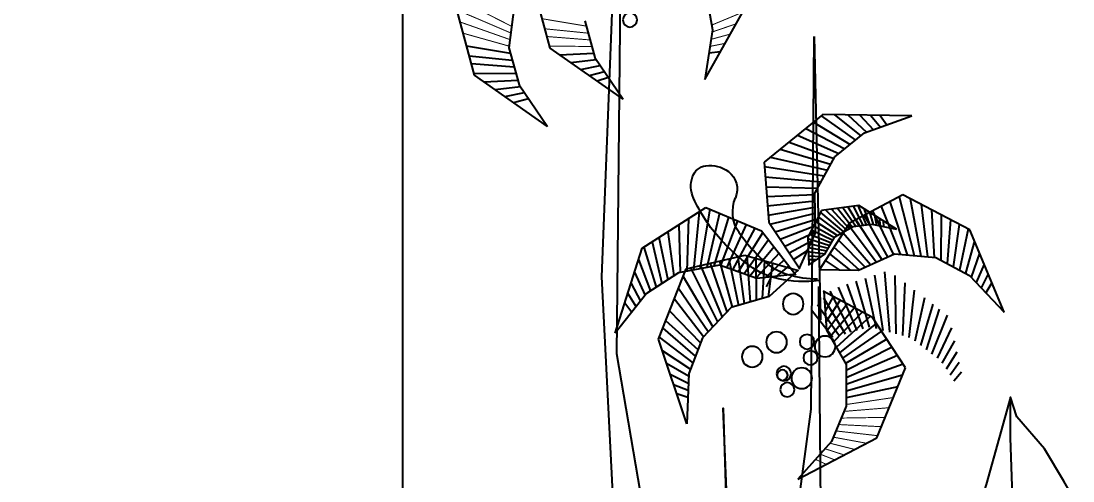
# Model space of a CAD drawing. Header units: inches. Extents: x 452443 to 881249, y 975131 to 1198310.
# Drawn here: x 576951 to 578010, y 1036862 to 1037325 of the extents above; entities that cross this region are included whole.
import ezdxf

# ---------------------------------------------------------------- set-up
doc = ezdxf.new("R2010")
doc.units = ezdxf.units.IN
doc.header["$LTSCALE"] = 3.5
doc.header["$MEASUREMENT"] = 0
for name, color, linetype in [('Netthay_126', 126, 'Continuous'), ('thuocdo', 3, 'Continuous'), ('TREE1', 84, 'Continuous')]:
    doc.layers.add(name, color=color, linetype=linetype)
doc.styles.add('romand', font='romand.shx')
doc.dimstyles.new('TL100', dxfattribs={"dimscale": 100, "dimtxt": 2.5, "dimasz": 2, "dimexe": 2, "dimexo": 1, "dimgap": 1, "dimtad": 1, "dimdec": 0, "dimzin": 0, "dimdsep": 46, "dimtxsty": 'romand', "dimblk": 'ARCHTICK', "dimcen": 2, "dimdle": 2, "dimclrd": 256, "dimclre": 256, "dimclrt": 7, "dimadec": 0, "dimazin": 0, "dimtfac": 0.004, "dimtdec": 0, "dimtmove": 2, "dimatfit": 3, "dimfxl": 1, "dimtolj": 1, "dimtzin": 0, "dimlwd": 20, "dimlwe": 20, "dimarcsym": 1})

# ---------------------------------------------------------------- blocks, each defined once
blk = doc.blocks.new('ELE_TR10')
for p, q in [((2820, 4060), (2757, 10459)), ((2757, 10459), (2980, 4856)), ((3508, 7218), (3710, 7973)), ((1902, 7797), (1832, 7408)), ((1910, 6893), (1460, 7697)), ((3882, 7648), (3935, 7221)), ((4291, 6939), (4493, 7693)), ((3152, 7500), (3047, 7120)), ((1832, 7408), (1910, 6893)), ((781, 7339), (717, 4410)), ((813, 3487), (781, 7339)), ((1749, 7181), (1869, 7165)), ((2754, 6690), (3508, 7218)), ((3935, 7221), (3830, 6840)), ((4374, 7242), (3920, 7166)), ((3047, 7120), (2754, 6690)), ((3295, 7069), (3034, 7100)), ((3408, 7148), (3060, 7167)), ((4346, 7138), (3900, 7094)), ((3105, 6936), (2949, 6976)), ((3195, 6999), (2991, 7037)), ((4296, 6960), (3862, 6955)), ((4323, 7058), (3881, 7024)), ((3023, 6879), (2908, 6917)), ((3537, 6410), (4291, 6939)), ((4191, 6869), (3843, 6887)), ((3830, 6840), (3537, 6410)), ((3978, 6720), (3774, 6758)), ((4078, 6789), (3817, 6821)), ((3888, 6657), (3732, 6697)), ((-228, 6518), (693, 6532)), ((102, 6523), (30, 6425)), ((202, 6524), (98, 6400)), ((311, 6526), (168, 6375)), ((433, 6528), (240, 6350)), ((571, 6530), (300, 6311)), ((693, 6532), (1299, 6039)), ((262, 6342), (-228, 6518)), ((710, 6517), (355, 6267)), ((789, 6454), (411, 6223)), ((570, 6095), (262, 6342)), ((869, 6388), (467, 6177)), ((953, 6320), (526, 6130)), ((1041, 6248), (579, 6079)), ((777, 5718), (570, 6095)), ((1134, 6173), (612, 6019)), ((1235, 6091), (645, 5958)), ((1295, 5994), (678, 5898)), ((1299, 6039), (1251, 5418)), ((1287, 5887), (713, 5835)), ((1279, 5785), (748, 5771)), ((-827, 5339), (-134, 5701)), ((-208, 5662), (-320, 5068)), ((-95, 5680), (-251, 5075)), ((-134, 5701), (416, 5410)), ((767, 5308), (777, 5718)), ((1271, 5685), (777, 5705)), ((-429, 5547), (-456, 5055)), ((-322, 5603), (-388, 5062)), ((0, 5630), (-180, 5082)), ((91, 5582), (-107, 5089)), ((-69, 5347), (320, 5593)), ((269, 5560), (210, 5396)), ((331, 5591), (245, 5392)), ((381, 5584), (280, 5387)), ((433, 5577), (316, 5383)), ((320, 5593), (707, 5540)), ((486, 5570), (353, 5378)), ((542, 5563), (389, 5370)), ((602, 5554), (419, 5353)), ((666, 5546), (449, 5336)), ((1256, 5492), (774, 5575)), ((1264, 5588), (775, 5640)), ((1901, 5571), (1327, 5330)), ((1860, 5554), (1962, 4938)), ((2559, 5150), (1901, 5571)), ((-625, 5445), (-591, 4992)), ((-529, 5494), (-525, 5027)), ((180, 5535), (-35, 5089)), ((266, 5489), (25, 5062)), ((70, 5435), (65, 5375)), ((351, 5445), (83, 5035)), ((112, 5462), (100, 5382)), ((159, 5491), (137, 5389)), ((210, 5523), (174, 5397)), ((717, 5520), (479, 5318)), ((741, 5473), (510, 5301)), ((707, 5540), (848, 5263)), ((1184, 5319), (771, 5448)), ((1238, 5399), (772, 5512)), ((1574, 5434), (1748, 4971)), ((1666, 5472), (1820, 4964)), ((1761, 5512), (1892, 4950)), ((1971, 5527), (2030, 4925)), ((2080, 5457), (2098, 4912)), ((-1179, 4489), (-827, 5339)), ((-807, 5350), (-718, 4924)), ((-717, 5397), (-655, 4958)), ((186, 5399), (-69, 5347)), ((429, 5391), (141, 5008)), ((381, 5374), (186, 5399)), ((568, 5267), (381, 5374)), ((416, 5410), (731, 4925)), ((765, 5427), (541, 5283)), ((787, 5382), (571, 5262)), ((810, 5339), (588, 5234)), ((1134, 5243), (769, 5384)), ((1251, 5418), (930, 4937)), ((1327, 5330), (971, 4875)), ((1395, 5359), (1626, 4927)), ((1484, 5396), (1687, 4949)), ((2181, 5392), (2165, 4900)), ((-873, 5227), (-780, 4891)), ((481, 5310), (199, 4981)), ((531, 5234), (257, 4954)), ((671, 5090), (568, 5267)), ((831, 5296), (604, 5206)), ((848, 5251), (620, 5178)), ((936, 4938), (767, 5308)), ((1092, 5168), (768, 5318)), ((1040, 5102), (802, 5231)), ((848, 5263), (837, 4974)), ((1253, 5236), (1506, 4884)), ((1313, 5312), (1566, 4905)), ((2295, 5321), (2231, 4866)), ((2386, 5263), (2294, 4825)), ((2455, 5217), (2355, 4785)), ((583, 5166), (317, 4927)), ((846, 5203), (636, 5150)), ((844, 5158), (652, 5123)), ((846, 5115), (668, 5094)), ((995, 5035), (850, 5127)), ((1197, 5164), (1446, 4862)), ((2540, 5162), (2414, 4747)), ((2836, 4272), (2559, 5150)), ((-926, 5099), (-839, 4851)), ((-474, 5054), (-823, 4868)), ((-46, 5094), (-474, 5054)), ((326, 4923), (-46, 5094)), ((623, 5091), (410, 4925)), ((667, 5024), (525, 4927)), ((839, 4976), (671, 5090)), ((841, 5073), (706, 5066)), ((839, 5033), (753, 5034)), ((1499, 5079), (943, 4920)), ((1093, 5031), (1290, 4846)), ((1139, 5101), (1384, 4840)), ((1212, 5004), (1257, 4649)), ((1296, 5021), (1320, 4631)), ((1384, 5046), (1381, 4612)), ((1477, 5072), (1442, 4595)), ((2105, 4936), (1499, 5079)), ((1571, 5062), (1504, 4577)), ((1664, 5040), (1565, 4559)), ((1759, 5017), (1628, 4540)), ((2596, 5034), (2473, 4708)), ((-973, 4987), (-892, 4796)), ((57, 4905), (5, 4283)), ((732, 4931), (326, 4923)), ((946, 4925), (1247, 4652)), ((1043, 4968), (1176, 4858)), ((1374, 4837), (1760, 4975)), ((1857, 4994), (1683, 4492)), ((1957, 4971), (1733, 4439)), ((1760, 4975), (2183, 4897)), ((2061, 4946), (1782, 4388)), ((2390, 4209), (2105, 4936)), ((2183, 4897), (2514, 4682)), ((2637, 4902), (2529, 4663)), ((-823, 4868), (-1179, 4489)), ((-1053, 4793), (-992, 4689)), ((-1015, 4886), (-942, 4742)), ((-155, 4791), (-129, 4247)), ((-52, 4869), (-63, 4265)), ((158, 4872), (73, 4301)), ((256, 4840), (143, 4320)), ((351, 4809), (215, 4333)), ((970, 4881), (1374, 4837)), ((1275, 4751), (1225, 4849)), ((2135, 4859), (1829, 4338)), ((2674, 4786), (2576, 4603)), ((2980, 4856), (2852, 2373)), ((-251, 4718), (-195, 4229)), ((178, 4436), (690, 4706)), ((444, 4778), (278, 4316)), ((536, 4748), (340, 4299)), ((621, 4708), (402, 4283)), ((684, 4707), (655, 4302)), ((736, 4755), (717, 2500)), ((2182, 4739), (1877, 4288)), ((2514, 4682), (2836, 4272)), ((2707, 4682), (2622, 4545)), ((-444, 4573), (-317, 4144)), ((-358, 4639), (-258, 4189)), ((437, 4580), (650, 4293)), ((687, 4637), (463, 4266)), ((515, 4613), (661, 4386)), ((748, 4570), (525, 4249)), ((586, 4651), (669, 4500)), ((1247, 4652), (1640, 4537)), ((2226, 4627), (1924, 4238)), ((2737, 4586), (2666, 4488)), ((-590, 4460), (-431, 4056)), ((-510, 4522), (-375, 4099)), ((284, 4492), (585, 4181)), ((365, 4534), (618, 4236)), ((811, 4512), (588, 4232)), ((1640, 4537), (1937, 4225)), ((2276, 4503), (1957, 4172)), ((-161, 3914), (178, 4436)), ((138, 4375), (522, 4070)), ((199, 4447), (554, 4125)), ((2316, 4402), (1984, 4102)), ((-635, 4328), (-487, 4013)), ((86, 4294), (490, 4014)), ((655, 4302), (451, 3947)), ((2345, 4324), (2010, 4034)), ((-666, 4193), (-538, 3963)), ((32, 4212), (457, 3958)), ((1937, 4225), (2078, 3856)), ((2382, 4230), (2035, 3967)), ((2097, 3336), (2390, 4209)), ((-693, 4075), (-581, 3900)), ((-78, 4042), (451, 3812)), ((-22, 4128), (451, 3885)), ((2351, 4094), (2060, 3902)), ((2342, 1258), (2820, 4060)), ((-717, 3968), (-621, 3838)), ((135, 3192), (-161, 3914)), ((-137, 3952), (451, 3742)), ((451, 3947), (452, 3517)), ((2307, 3963), (2079, 3832)), ((-739, 3870), (-661, 3778)), ((-130, 3838), (452, 3672)), ((2078, 3856), (2097, 3336)), ((2269, 3847), (2082, 3756)), ((-81, 3718), (452, 3603)), ((2234, 3743), (2084, 3682)), ((2202, 3648), (2087, 3610)), ((452, 3517), (604, 3153)), ((1004, 2054), (813, 3487)), ((950, 2763), (135, 3192)), ((604, 3153), (950, 2763))]:
    blk.add_line(p, q)
at = {"const_width": 10}
for points in [[(4464, 7727), (3908, 7444)], [(4472, 7613), (3916, 7375)], [(1519, 7590), (1841, 7456)], [(3591, 7522), (3137, 7446)], [(1587, 7470), (1835, 7385)], [(3563, 7418), (3117, 7373)], [(4438, 7488), (3925, 7307)], [(1646, 7364), (1847, 7309)], [(3540, 7338), (3098, 7303)], [(4407, 7372), (3933, 7239)], [(1700, 7268), (1858, 7236)], [(3513, 7240), (3079, 7235)], [(-35, 3607), (452, 3535)], [(8, 3502), (474, 3464)], [(49, 3402), (503, 3395)], [(88, 3306), (531, 3328)], [(127, 3213), (558, 3262)], [(243, 3135), (586, 3198)], [(365, 3071), (620, 3135)], [(473, 3014), (671, 3078)], [(570, 2963), (720, 3022)], [(658, 2917), (768, 2968)]]:
    blk.add_lwpolyline(points, dxfattribs=at)
blk.add_lwpolyline([(1567, -251), (1645, 1644), (1722, 3499), (1606, -289)])
for centre, radius in [((2685, 7509), 73), ((999, 4574), 107), ((670, 4135), 107), ((856, 4183), 75.4), ((1171, 4179), 107), ((1422, 4029), 107), ((820, 4017), 73), ((910, 3807), 107), ((1095, 3855), 75.4), ((1110, 3839), 54.8), ((1060, 3688), 73)]:
    blk.add_circle(centre, radius)
for centre, radius, start, end in [((1857, 5693), 313, 81.5802, 127.0502), ((1877, 5835), 170, 18.3795, 81.5802), ((1806, 5760), 229, 127.0502, 202.5673), ((1749, 5792), 306, 335.9062, 18.3795), ((1242, 5526), 382, 325.9194, 22.5673), ((567, 6320), 1600, 317.684, 335.9062), ((222, 6216), 1614, 317.4651, 325.9194), ((158, 6692), 2153, 312.2492, 317.684), ((477, 5981), 1266, 307.9191, 317.4651), ((150, 6701), 2165, 306.8292, 312.2492), ((863, 5486), 639, 286.5437, 307.9191), ((992, 5577), 760, 281.9342, 306.8292), ((896, 6033), 1227, 262.3973, 281.9342), ((752, 5860), 1029, 269.7343, 286.5437)]:
    blk.add_arc(centre, radius, start, end)
blk = doc.blocks.new('hoa3')
blk.add_lwpolyline([(303, 237), (289.97, 243.51), (279.11, 255.44), (279.11, 274.97), (282.37, 291.25), (301.91, 324.88), (314.94, 346.58), (333.39, 368.28), (337.73, 381.3), (345.33, 354.17), (354.01, 322.71), (361.61, 298.84), (358.36, 272.8), (345.33, 248.93), (331.22, 238.08), (303, 235.91), (317.11, 244.59), (331.22, 261.95), (337.73, 287.99), (336.65, 321.62), (337.73, 354.17), (337.73, 381.3)])
blk = doc.blocks.new('_ArchTick')
at = {"color": 0, "linetype": 'ByBlock', "const_width": 0.15}
blk.add_lwpolyline([(-0.5, -0.5), (0.5, 0.5)], dxfattribs=at)
blk = doc.blocks.new('*D1918')
at = {"layer": 'DEFPOINTS', "color": 0}
for p in [(572434.9, 1037283.6), (576934.9, 1037283.6), (576934.9, 1033782)]:
    blk.add_point(p, dxfattribs=at)
at = {"layer": 'thuocdo', "lineweight": 20}
for p, q in [((572434.9, 1037183.6), (572434.9, 1033582)), ((576934.9, 1037183.6), (576934.9, 1033582)), ((572234.9, 1033782), (577134.9, 1033782))]:
    blk.add_line(p, q, dxfattribs=at)
at = {"layer": 'thuocdo', "lineweight": 20, "xscale": 200, "yscale": 200, "zscale": 200, "rotation": 180}
blk.add_blockref('_ArchTick', (572434.9, 1033782), dxfattribs=at)
at = {"layer": 'thuocdo', "lineweight": 20, "xscale": 200, "yscale": 200, "zscale": 200}
blk.add_blockref('_ArchTick', (576934.9, 1033782), dxfattribs=at)
at = {"layer": 'thuocdo', "color": 7, "insert": (574684.9, 1034007), "char_height": 250, "attachment_point": 5, "style": 'romand'}
blk.add_mtext('\\A1;4500', dxfattribs=at)
blk = doc.blocks.new('*D1919')
at = {"layer": 'DEFPOINTS', "color": 0}
for p in [(576934.9, 1037283.6), (580934.9, 1037086.7), (580934.9, 1033782)]:
    blk.add_point(p, dxfattribs=at)
at = {"layer": 'thuocdo', "lineweight": 20}
for p, q in [((576934.9, 1037183.6), (576934.9, 1033582)), ((580934.9, 1036986.7), (580934.9, 1033582)), ((576734.9, 1033782), (581134.9, 1033782))]:
    blk.add_line(p, q, dxfattribs=at)
at = {"layer": 'thuocdo', "lineweight": 20, "xscale": 200, "yscale": 200, "zscale": 200, "rotation": 180}
blk.add_blockref('_ArchTick', (576934.9, 1033782), dxfattribs=at)
at = {"layer": 'thuocdo', "lineweight": 20, "xscale": 200, "yscale": 200, "zscale": 200}
blk.add_blockref('_ArchTick', (580934.9, 1033782), dxfattribs=at)
at = {"layer": 'thuocdo', "color": 7, "insert": (578934.9, 1034007), "char_height": 250, "attachment_point": 5, "style": 'romand'}
blk.add_mtext('\\A1;4000', dxfattribs=at)

msp = doc.modelspace()

# ---------------------------------------------------------------- linework, layer by layer
at = {"layer": 'Netthay_126'}
msp.add_lwpolyline([(577334.9, 1036510.4), (577334.9, 1037360.4), (577384.9, 1037360.4), (577384.9, 1037410.4), (577434.9, 1037410.4), (577434.9, 1037460.4), (577484.9, 1037460.4), (577484.9, 1037510.4), (576934.9, 1037510.4)], dxfattribs=at)

# ---------------------------------------------------------------- block references
at = {"layer": 'TREE1'}
for name, p, xscale, yscale, zscale in [('ELE_TR10', (577825.5, 1036594.3), -0.09750000084750354, 0.09750000084750354, 0.09750000084750354), ('hoa3', (578453.5, 1036374.3), -1.5, 1.499999999883585, 1.499999999941792)]:
    msp.add_blockref(name, p, dxfattribs=dict(at, xscale=xscale, yscale=yscale, zscale=zscale))

# ---------------------------------------------------------------- dimensions: what is measured, and where the dimension line sits
at = {"layer": 'thuocdo'}
for base, p1, p2, picture, middle in [((576934.9, 1033782), (572434.9, 1037283.6), (576934.9, 1037283.6), '*D1918', (574684.9, 1034007)), ((580934.9, 1033782), (576934.9, 1037283.6), (580934.9, 1037086.7), '*D1919', (578934.9, 1034007))]:
    dim = msp.add_linear_dim(base=base, p1=p1, p2=p2, dimstyle='TL100', override={"dimarcsym": 1}, dxfattribs=at)
    dim.commit()
    dim.dimension.update_dxf_attribs({"geometry": picture, "text_midpoint": middle})

doc.saveas('drawing.dxf')
